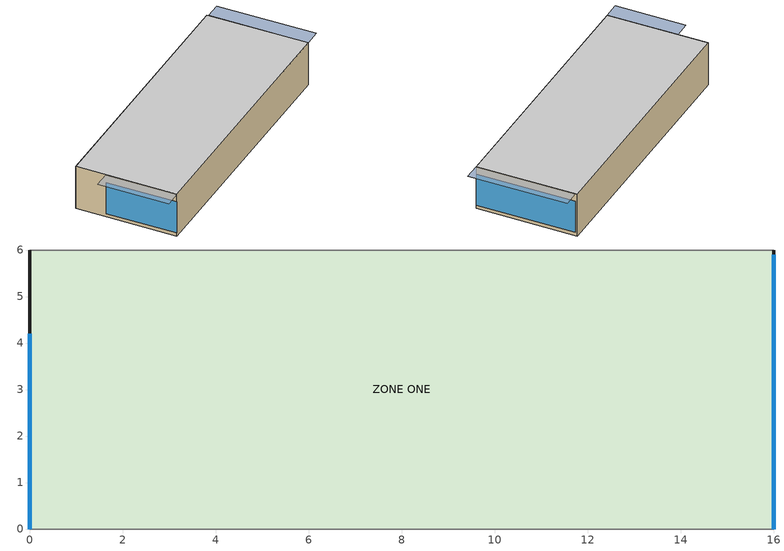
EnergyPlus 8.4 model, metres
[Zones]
ZONE ONE
 floor to ZONE ONE (HWFLOOR): 0,0 0,6 16,6 16,0 z0
 wall outside (HWWALL): 16,0 16,6 / 0,6 0,0 z0:2.7
 wall to ZONE ONE (PARWALL): 16,6 0,6 / 0,0 16,0 z0:2.7
 window (DOUBLE PANE WINDOW): 16,0 16,5.9 / 0,4.2 0,0 z0.2:2.2
shading: 16,0 17,0 17,5.9 16,5.9 z2.7; 0,4.2 -1,4.2 -1,0 0,0 z2.7
[Site:Location]
CHICAGO ILLINOIS: Latitude {deg}=41.78; Longitude {deg}=-87.75; Time Zone {hr}=-6; Elevation {m}=190
[Building]
office zone: North Axis {deg}=87.5; Terrain=1; Loads Convergence Tolerance Value=0.04; Temperature Convergence Tolerance Value {deltaC}=0.004; Solar Distribution=1
[Material] Roughness=Rough; Thermal Absorptance=0.9; Solar Absorptance=0.6; Visible Absorptance=0.6
Name | Thickness {m} | Conductivity {W/m-K} | Density {kg/m3} | Specific Heat {J/kg-K}
CONCRETE BLOCK | 0.2 | 0.51 | 1400 | 1000
FOAM INSULATION | 0.1 | 0.03 | 10 | 1400
CONCRETE SLAB050 | 0.05 | 1.13 | 1400 | 1000
CONCRETE SLAB180 | 0.18 | 1.13 | 1400 | 1000
BRICK120 | 0.12 | 1 | 2080 | 790
[Material:NoMass] Roughness=Rough; Thermal Absorptance=0.9; Solar Absorptance=0.6; Visible Absorptance=0.6
Name | Thermal Resistance {m2-K/W}
WOOD SIDING-1 | 0.06
R-1 INSULATION | 1
CARPET | 0.125
[Construction]
HWWALL: WOOD SIDING-1, FOAM INSULATION, CONCRETE BLOCK
HWFLOOR: CONCRETE SLAB180, R-1 INSULATION, CONCRETE SLAB050, CARPET
INTWALL; PARWALL: BRICK120
Double Pane Window Shaded: ExtShade, LoE SPEC SEL CLEAR 6MM, KRYPTON 8MM, CLEAR 3MM
Double Pane Window: LoE SPEC SEL CLEAR 6MM, KRYPTON 8MM, CLEAR 3MM
[WindowMaterial:Glazing] Optical Data Type=SpectralAverage; Infrared Transmittance at Normal Incidence=0; Front Side Infrared Hemispherical Emissivity=.84; Conductivity {W/m-K}=.9
Name | Thickness {m} | Solar Transmittance at Normal Incidence | Front Side Solar Reflectance at Normal Incidence | Back Side Solar Reflectance at Normal Incidence | Visible Transmittance at Normal Incidence | Front Side Visible Reflectance at Normal Incidence | Back Side Visible Reflectance at Normal Incidence | Back Side Infrared Hemispherical Emissivity
LoE SPEC SEL CLEAR 6MM | .006 | .43 | .3 | .42 | .77 | .07 | .06 | .03
CLEAR 3MM | .003 | .837 | .075 | .075 | .898 | .081 | .081 | .84
[WindowMaterial:Gas]
KRYPTON 8MM: Gas Type=Krypton; Thickness {m}=.0079
[WindowMaterial:Shade]
ExtShade: Solar Transmittance=0.30625; Solar Reflectance=0.1; Visible Transmittance=0.30625; Visible Reflectance=0.1; Infrared Hemispherical Emissivity=0.1; Infrared Transmittance=0.30625; Thickness {m}=0.02; Conductivity {W/m-K}=0.1; Shade to Glass Distance {m}=0.05; Top Opening Multiplier=0.5; Bottom Opening Multiplier=0.5; Left-Side Opening Multiplier=0.5; Right-Side Opening Multiplier=0.5; Airflow Permeability=0
[WindowProperty:ShadingControl]
WinShadingControl: Shading Type=ExteriorShade; Construction with Shading=Double Pane Window Shaded; Shading Control Type=OnIfHighSolarOnWindow; Schedule=Sch Summer; Setpoint {W/m2, W or deg C}=200; Shading Control Is Scheduled=Yes; Glare Control Is Active=Yes; Type of Slat Angle Control for Blinds=FixedSlatAngle
[Zone]
ZONE ONE: Type=1; Multiplier=1; Ceiling Height {m}=2.7; Volume {m3}=259.2
[InternalMass]
HALLWAY WALL: Construction=INTWALL; Zone=ZONE ONE; Surface Area {m2}=54.24
[ElectricEquipment]
ROOM ELE EQU: Zone or ZoneList=ZONE ONE; Schedule=Sch Equ; Design Level Calculation Method=EquipmentLevel; Design Level {W}=768; Fraction Latent=0; Fraction Radiant=0.3; Fraction Lost=0
[Lights]
ROOM LIGHTS: Zone or ZoneList=ZONE ONE; Schedule=Sch Lig; Design Level Calculation Method=LightingLevel; Lighting Level {W}=1632; Watts per Zone Floor Area {W/m2}=0; Watts per Person {W/person}=0; Return Air Fraction=0; Fraction Radiant=0.4; Fraction Visible=0.2; Fraction Replaceable=1
[People]
ROOM PEOPLE: Zone or ZoneList=ZONE ONE; Number of People Schedule=Sch Peo; Number of People Calculation Method=People; Number of People=3.2; Fraction Radiant=0.6; Sensible Heat Fraction=Autocalculate; Activity Level Schedule=Sch Act
[ZoneInfiltration:DesignFlowRate]
INFILTRATION 1: Zone or ZoneList=ZONE ONE; Schedule=Sch 1; Design Flow Rate Calculation Method=Flow/Zone; Design Flow Rate {m3/s}=0.036; Constant Term Coefficient=1; Temperature Term Coefficient=0; Velocity Term Coefficient=0; Velocity Squared Term Coefficient=0
[Daylighting:Controls]
ZONE ONE: Total Daylighting Reference Points=2; X-Coordinate of First Reference Point {m}=3; Y-Coordinate of First Reference Point {m}=3; Z-Coordinate of First Reference Point {m}=1; X-Coordinate of Second Reference Point {m}=13; Y-Coordinate of Second Reference Point {m}=3; Z-Coordinate of Second Reference Point {m}=1; Fraction of Zone Controlled by First Reference Point=0.5; Fraction of Zone Controlled by Second Reference Point=0.5; Illuminance Setpoint at First Reference Point {lux}=500; Illuminance Setpoint at Second Reference Point {lux}=500; Lighting Control Type=3; Glare Calculation Azimuth Angle of View Direction Clockwise from Zone y-Axis {deg}=180; Maximum Allowable Discomfort Glare Index=22; Minimum Input Power Fraction for Continuous Dimming Control=0.3; Minimum Light Output Fraction for Continuous Dimming Control=0.2; Number of Stepped Control Steps=0; Probability Lighting will be Reset When Needed in Manual Stepped Control=1
[ZoneControl:Thermostat]
Zone 1 Thermostat: Zone or ZoneList=ZONE ONE; Control Type Schedule=Zone Control Type Sched; Control 1=Heating Cooling Setpoints
[ThermostatSetpoint:DualSetpoint]
Heating Cooling Setpoints: Heating Setpoint Temperature Schedule=Heating Setpoints; Cooling Setpoint Temperature Schedule=Cooling Setpoints
[Zone equipment]
ZONE ONE: Zone1Air
[ZoneHVAC:IdealLoadsAirSystem]
Zone1Air: Maximum Heating Supply Air Temperature {C}=30; Minimum Cooling Supply Air Temperature {C}=18; Maximum Heating Supply Air Humidity Ratio {kgWater/kgDryAir}=0.01; Minimum Cooling Supply Air Humidity Ratio {kgWater/kgDryAir}=0.01; Heating Limit=NoLimit; Maximum Heating Air Flow Rate {m3/s}=Autosize; Cooling Limit=NoLimit; Maximum Cooling Air Flow Rate {m3/s}=Autosize; Dehumidification Control Type=ConstantSupplyHumidityRatio; Humidification Control Type=ConstantSupplyHumidityRatio
[Schedule:Day:Hourly]
Day Sch Act: 130, 130, 130, 130, 130, 130, 130, 130, 130, 130, 130, 130, 130, 130, 130, 130, 130, 130, 130, 130, 130, 130, 130, 130
Day Sch 0: 0, 0, 0, 0, 0, 0, 0, 0, 0, 0, 0, 0, 0, 0, 0, 0, 0, 0, 0, 0, 0, 0, 0, 0
Day Sch 1: 1, 1, 1, 1, 1, 1, 1, 1, 1, 1, 1, 1, 1, 1, 1, 1, 1, 1, 1, 1, 1, 1, 1, 1
Day Sch Peo WD: 0, 0, 0, 0, 0, 0, 0.33, 0.67, 1, 1, 1, 1, 1, 1, 1, 1, 1, 0.5, 0, 0, 0, 0, 0, 0
Day Sch Peo WEH: 0, 0, 0, 0, 0, 0, 0, 0.07, 0.13, 0.2, 0.2, 0.1, 0, 0, 0, 0, 0, 0, 0, 0, 0, 0, 0, 0
Day Sch Lig WD: 0.2, 0.2, 0.2, 0.2, 0.2, 0.2, 0.9, 0.9, 0.9, 0.9, 0.9, 0.9, 0.9, 0.9, 0.9, 0.9, 0.9, 0.2, 0.2, 0.2, 0.2, 0.2, 0.2, 0.2
Day Sch Lig WEH: 0.2, 0.2, 0.2, 0.2, 0.2, 0.2, 0.2, 0.2, 0.2, 0.2, 0.2, 0.2, 0.2, 0.2, 0.2, 0.2, 0.2, 0.2, 0.2, 0.2, 0.2, 0.2, 0.2, 0.2
Day Sch Equ WD: 0.17, 0.17, 0.17, 0.17, 0.17, 0.17, 0.17, 1, 1, 1, 1, 1, 1, 1, 1, 1, 1, 0.17, 0.17, 0.17, 0.17, 0.17, 0.17, 0.17
Day Sch Equ WEH: 0.17, 0.17, 0.17, 0.17, 0.17, 0.17, 0.17, 0.17, 0.17, 0.17, 0.17, 0.17, 0.17, 0.17, 0.17, 0.17, 0.17, 0.17, 0.17, 0.17, 0.17, 0.17, 0.17, 0.17
Zone Heating Setpoint All Days: 18, 18, 18, 18, 18, 18, 20, 20, 20, 20, 20, 20, 20, 20, 20, 20, 20, 20, 20, 20, 20, 20, 20, 18
Zone Cooling Setpoint All Days: 25, 25, 25, 25, 25, 25, 25, 25, 25, 25, 25, 25, 25, 25, 25, 25, 25, 25, 25, 25, 25, 25, 25, 25
Control Type All Days: 4, 4, 4, 4, 4, 4, 4, 4, 4, 4, 4, 4, 4, 4, 4, 4, 4, 4, 4, 4, 4, 4, 4, 4
[Schedule:Week:Daily]
Wee Sch Act: Day Sch Act, Day Sch Act, Day Sch Act, Day Sch Act, Day Sch Act, Day Sch Act, Day Sch Act, Day Sch Act, Day Sch Act, Day Sch Act, Day Sch Act, Day Sch Act
Week Sch 0: Day Sch 0, Day Sch 0, Day Sch 0, Day Sch 0, Day Sch 0, Day Sch 0, Day Sch 0, Day Sch 0, Day Sch 0, Day Sch 0, Day Sch 0, Day Sch 0
Week Sch 1: Day Sch 1, Day Sch 1, Day Sch 1, Day Sch 1, Day Sch 1, Day Sch 1, Day Sch 1, Day Sch 1, Day Sch 1, Day Sch 1, Day Sch 1, Day Sch 1
Week Sch Lig: Day Sch Lig WEH, Day Sch Lig WD, Day Sch Lig WD, Day Sch Lig WD, Day Sch Lig WD, Day Sch Lig WD, Day Sch Lig WEH, Day Sch Lig WEH, Day Sch Lig WD, Day Sch Lig WEH, Day Sch Lig WD, Day Sch Lig WD
Week Sch Peo: Day Sch Peo WEH, Day Sch Peo WD, Day Sch Peo WD, Day Sch Peo WD, Day Sch Peo WD, Day Sch Peo WD, Day Sch Peo WEH, Day Sch Peo WEH, Day Sch Peo WD, Day Sch Peo WEH, Day Sch Peo WD, Day Sch Peo WD
Week Sch Equ: Day Sch Equ WEH, Day Sch Equ WD, Day Sch Equ WD, Day Sch Equ WD, Day Sch Equ WD, Day Sch Equ WD, Day Sch Equ WEH, Day Sch Equ WEH, Day Sch Equ WD, Day Sch Equ WEH, Day Sch Equ WD, Day Sch Equ WD
Zone Heating Setpoint All Weeks: Zone Heating Setpoint All Days, Zone Heating Setpoint All Days, Zone Heating Setpoint All Days, Zone Heating Setpoint All Days, Zone Heating Setpoint All Days, Zone Heating Setpoint All Days, Zone Heating Setpoint All Days, Zone Heating Setpoint All Days, Zone Heating Setpoint All Days, Zone Heating Setpoint All Days, Zone Heating Setpoint All Days, Zone Heating Setpoint All Days
Zone Cooling Setpoint All Weeks: Zone Cooling Setpoint All Days, Zone Cooling Setpoint All Days, Zone Cooling Setpoint All Days, Zone Cooling Setpoint All Days, Zone Cooling Setpoint All Days, Zone Cooling Setpoint All Days, Zone Cooling Setpoint All Days, Zone Cooling Setpoint All Days, Zone Cooling Setpoint All Days, Zone Cooling Setpoint All Days, Zone Cooling Setpoint All Days, Zone Cooling Setpoint All Days
Control Type All Weeks: Control Type All Days, Control Type All Days, Control Type All Days, Control Type All Days, Control Type All Days, Control Type All Days, Control Type All Days, Control Type All Days, Control Type All Days, Control Type All Days, Control Type All Days, Control Type All Days
[Schedule:Year]
Sch Act: Wee Sch Act, 1, 1, 12, 31
Sch 1: Week Sch 1, 1, 1, 12, 31
Sch Summer: Week Sch 0, 1, 1, 4, 30, Week Sch 1, 5, 1, 9, 30, Week Sch 0, 10, 1, 12, 31
Sch Lig: Week Sch Lig, 1, 1, 12, 31
Sch Peo: Week Sch Peo, 1, 1, 12, 31
Sch Equ: Week Sch Equ, 1, 1, 12, 31
Heating Setpoints: Zone Heating Setpoint All Weeks, 1, 1, 12, 31
Cooling Setpoints: Zone Cooling Setpoint All Weeks, 1, 1, 12, 31
Zone Control Type Sched: Control Type All Weeks, 1, 1, 12, 31
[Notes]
singleZonePurchAir.idf
Basic file description: Office room with east and west facade,
based on BESTEST High-Mass building loads test (Case 930).
Author:   Michael Wetter, SRG-LBNL, MWetter@lbl.gov
Input file based on BESTEST Case930 from R. H. Henninger,  GARD Analytics, Inc.
Date:     May 16, 2008
Run:      Run for Chicago, IL location
Building: Fictional 1 zone building + hallway with walls, windows and internal mass.
Windows on east and west walls only
Window has overhang shading device
0.5 ACH Infiltration
20C heating, 25C cooling (instead of 27 as in BESTEST)
Internal: None.
System:   None.
Plant:    None.
Modified: Changed internal loads, removed side fins of windows,
now only two exterior walls, added thermal mass to account for
interior walls to hallways, changed floor and ceiling construction to
massive construction, changed cooling set point temperature to 25 C always,
added LoE SPEC SEL CLEAR 3MM DOUBLE pane window
changed window spec.: Now, Krypton filling, 1 x 8 mm and other glass thickness
Exterior wall increased insulation (and concrete thickness): U = 0.252 W/m2*K
Interior wall (partition) now brick 120mm instead of concrete
Overhang depth also design parameter (for West and East window separately)
Solar, visible, and thermal transmittance of shading device also design parameter
Material layer names follow:
Material layer names follow:
Material layer names follow:
Thermal mass (wall within zone)
